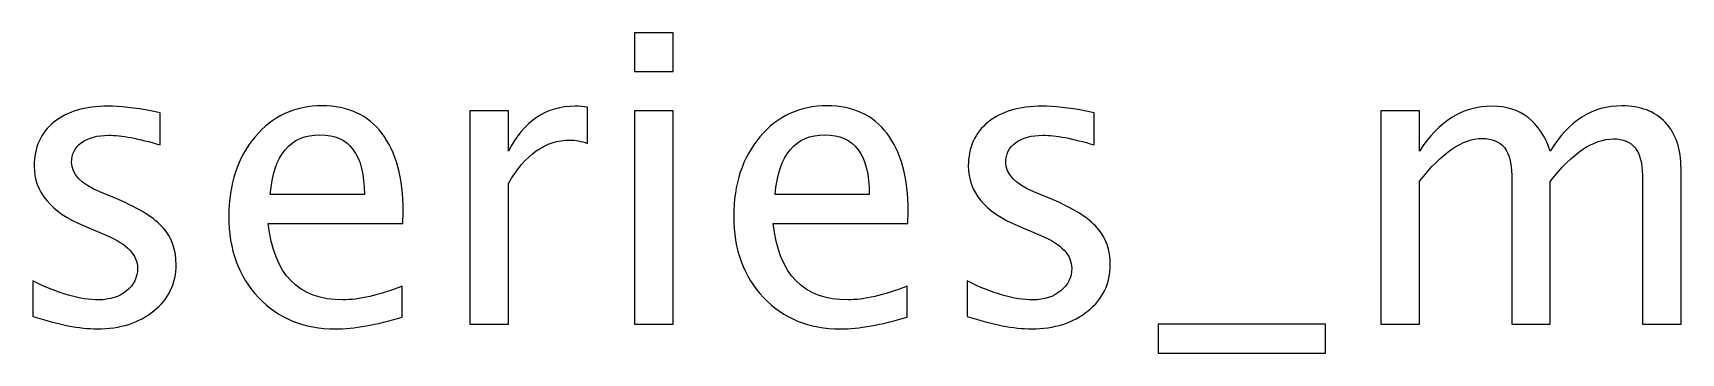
# Model space of a CAD drawing. Header units: centimetres. Extents: x -31.2 to 31.2, y -24.9 to 29.2.
# Drawn here: x 13.37 to 18.58, y 28.08 to 29.09 of the extents above; entities that cross this region are included whole.
import ezdxf

# ---------------------------------------------------------------- set-up
doc = ezdxf.new("R2010")
doc.units = ezdxf.units.CM
doc.header["$MEASUREMENT"] = 0
doc.layers.add('Layer 1', color=7, linetype='Continuous')

msp = doc.modelspace()

# ---------------------------------------------------------------- linework, layer by layer
at = {"layer": 'Layer 1'}
for points, knots in [([(15.27215, 28.96673), (15.27215, 28.96673), (15.27215, 29.08865), (15.27215, 29.08865), (15.27215, 29.08865), (15.27215, 29.08865), (15.39407, 29.08865), (15.39407, 29.08865), (15.39407, 29.08865), (15.39407, 29.08865), (15.39407, 28.96673), (15.39407, 28.96673), (15.39407, 28.96673), (15.39407, 28.96673), (15.27215, 28.96673), (15.27215, 28.96673)], [0, 0, 0, 0, 0.2, 0.2, 0.2, 0.2, 0.4, 0.4, 0.4, 0.4, 0.6, 0.6, 0.6, 0.6, 1, 1, 1, 1]), ([(13.37329, 28.19457), (13.37329, 28.19457), (13.37329, 28.30633), (13.37329, 28.30633), (13.37329, 28.30633), (13.45309, 28.26654), (13.5223, 28.24664), (13.58136, 28.24664), (13.58136, 28.24664), (13.6165, 28.24664), (13.64571, 28.25617), (13.66878, 28.27522), (13.66878, 28.27522), (13.69185, 28.29405), (13.70349, 28.31776), (13.70349, 28.34634), (13.70349, 28.34634), (13.70349, 28.38803), (13.67111, 28.42254), (13.60634, 28.44984), (13.60634, 28.44984), (13.60634, 28.44984), (13.535, 28.48011), (13.535, 28.48011), (13.535, 28.48011), (13.42981, 28.52371), (13.3771, 28.58679), (13.3771, 28.6687), (13.3771, 28.6687), (13.3771, 28.72734), (13.39784, 28.77348), (13.43933, 28.80713), (13.43933, 28.80713), (13.48082, 28.84079), (13.53776, 28.85751), (13.60993, 28.85751), (13.60993, 28.85751), (13.6474, 28.85751), (13.69397, 28.85243), (13.74921, 28.84206), (13.74921, 28.84206), (13.74921, 28.84206), (13.77461, 28.83719), (13.77461, 28.83719), (13.77461, 28.83719), (13.77461, 28.83719), (13.77461, 28.73559), (13.77461, 28.73559), (13.77461, 28.73559), (13.70667, 28.75591), (13.65248, 28.76607), (13.61205, 28.76607), (13.61205, 28.76607), (13.57649, 28.76607), (13.54834, 28.75824), (13.52696, 28.74279), (13.52696, 28.74279), (13.50579, 28.72734), (13.49521, 28.70659), (13.49521, 28.68056), (13.49521, 28.68056), (13.49521, 28.64394), (13.52484, 28.61282), (13.58432, 28.58764), (13.58432, 28.58764), (13.58432, 28.58764), (13.64295, 28.56287), (13.64295, 28.56287), (13.64295, 28.56287), (13.70942, 28.53493), (13.75641, 28.5053), (13.78392, 28.47418), (13.78392, 28.47418), (13.81165, 28.44307), (13.82541, 28.40412), (13.82541, 28.35755), (13.82541, 28.35755), (13.82541, 28.2985), (13.80213, 28.25003), (13.75535, 28.21214), (13.75535, 28.21214), (13.70878, 28.17425), (13.64909, 28.1552), (13.57649, 28.1552), (13.57649, 28.1552), (13.52061, 28.1552), (13.45309, 28.16832), (13.37329, 28.19457)], [0, 0, 0, 0, 0.0434783, 0.0434783, 0.0434783, 0.0434783, 0.0869565, 0.0869565, 0.0869565, 0.0869565, 0.1304348, 0.1304348, 0.1304348, 0.1304348, 0.173913, 0.173913, 0.173913, 0.173913, 0.2173913, 0.2173913, 0.2173913, 0.2173913, 0.2608696, 0.2608696, 0.2608696, 0.2608696, 0.3043478, 0.3043478, 0.3043478, 0.3043478, 0.3478261, 0.3478261, 0.3478261, 0.3478261, 0.3913043, 0.3913043, 0.3913043, 0.3913043, 0.4347826, 0.4347826, 0.4347826, 0.4347826, 0.4782609, 0.4782609, 0.4782609, 0.4782609, 0.5217391, 0.5217391, 0.5217391, 0.5217391, 0.5652174, 0.5652174, 0.5652174, 0.5652174, 0.6086957, 0.6086957, 0.6086957, 0.6086957, 0.6521739, 0.6521739, 0.6521739, 0.6521739, 0.6956522, 0.6956522, 0.6956522, 0.6956522, 0.7391304, 0.7391304, 0.7391304, 0.7391304, 0.7826087, 0.7826087, 0.7826087, 0.7826087, 0.826087, 0.826087, 0.826087, 0.826087, 0.8695652, 0.8695652, 0.8695652, 0.8695652, 0.9130435, 0.9130435, 0.9130435, 0.9130435, 1, 1, 1, 1]), ([(14.53894, 28.19203), (14.45703, 28.16748), (14.38696, 28.1552), (14.32854, 28.1552), (14.32854, 28.1552), (14.22885, 28.1552), (14.14778, 28.18822), (14.08534, 28.25405), (14.08534, 28.25405), (14.0229, 28.31988), (13.99157, 28.40518), (13.99157, 28.51017), (13.99157, 28.51017), (13.99157, 28.61198), (14.01909, 28.69559), (14.07433, 28.76099), (14.07433, 28.76099), (14.12958, 28.82618), (14.20027, 28.85878), (14.28642, 28.85878), (14.28642, 28.85878), (14.36791, 28.85878), (14.43099, 28.82978), (14.47544, 28.77179), (14.47544, 28.77179), (14.51989, 28.71379), (14.54212, 28.63166), (14.54212, 28.52519), (14.54212, 28.52519), (14.54212, 28.52519), (14.54148, 28.48794), (14.54148, 28.48794), (14.54148, 28.48794), (14.54148, 28.48794), (14.11603, 28.48794), (14.11603, 28.48794), (14.11603, 28.48794), (14.13381, 28.32707), (14.21234, 28.24664), (14.3514, 28.24664), (14.3514, 28.24664), (14.40242, 28.24664), (14.46486, 28.26103), (14.53894, 28.28982), (14.53894, 28.28982), (14.53894, 28.28982), (14.53894, 28.19203), (14.53894, 28.19203)], [0, 0, 0, 0, 0.0769231, 0.0769231, 0.0769231, 0.0769231, 0.1538462, 0.1538462, 0.1538462, 0.1538462, 0.2307692, 0.2307692, 0.2307692, 0.2307692, 0.3076923, 0.3076923, 0.3076923, 0.3076923, 0.3846154, 0.3846154, 0.3846154, 0.3846154, 0.4615385, 0.4615385, 0.4615385, 0.4615385, 0.5384615, 0.5384615, 0.5384615, 0.5384615, 0.6153846, 0.6153846, 0.6153846, 0.6153846, 0.6923077, 0.6923077, 0.6923077, 0.6923077, 0.7692308, 0.7692308, 0.7692308, 0.7692308, 0.8461538, 0.8461538, 0.8461538, 0.8461538, 1, 1, 1, 1]), ([(14.75251, 28.17044), (14.75251, 28.17044), (14.75251, 28.84354), (14.75251, 28.84354), (14.75251, 28.84354), (14.75251, 28.84354), (14.87443, 28.84354), (14.87443, 28.84354), (14.87443, 28.84354), (14.87443, 28.84354), (14.87443, 28.71633), (14.87443, 28.71633), (14.87443, 28.71633), (14.9229, 28.81052), (14.99318, 28.85751), (15.08546, 28.85751), (15.08546, 28.85751), (15.09795, 28.85751), (15.11107, 28.85645), (15.12462, 28.85434), (15.12462, 28.85434), (15.12462, 28.85434), (15.12462, 28.74025), (15.12462, 28.74025), (15.12462, 28.74025), (15.10345, 28.74723), (15.08483, 28.75083), (15.06874, 28.75083), (15.06874, 28.75083), (14.99127, 28.75083), (14.9265, 28.70511), (14.87443, 28.61346), (14.87443, 28.61346), (14.87443, 28.61346), (14.87443, 28.17044), (14.87443, 28.17044), (14.87443, 28.17044), (14.87443, 28.17044), (14.75251, 28.17044), (14.75251, 28.17044)], [0, 0, 0, 0, 0.0909091, 0.0909091, 0.0909091, 0.0909091, 0.1818182, 0.1818182, 0.1818182, 0.1818182, 0.2727273, 0.2727273, 0.2727273, 0.2727273, 0.3636364, 0.3636364, 0.3636364, 0.3636364, 0.4545455, 0.4545455, 0.4545455, 0.4545455, 0.5454545, 0.5454545, 0.5454545, 0.5454545, 0.6363636, 0.6363636, 0.6363636, 0.6363636, 0.7272727, 0.7272727, 0.7272727, 0.7272727, 0.8181818, 0.8181818, 0.8181818, 0.8181818, 1, 1, 1, 1]), ([(15.27215, 28.17044), (15.27215, 28.17044), (15.27215, 28.84354), (15.27215, 28.84354), (15.27215, 28.84354), (15.27215, 28.84354), (15.39407, 28.84354), (15.39407, 28.84354), (15.39407, 28.84354), (15.39407, 28.84354), (15.39407, 28.17044), (15.39407, 28.17044), (15.39407, 28.17044), (15.39407, 28.17044), (15.27215, 28.17044), (15.27215, 28.17044)], [0, 0, 0, 0, 0.2, 0.2, 0.2, 0.2, 0.4, 0.4, 0.4, 0.4, 0.6, 0.6, 0.6, 0.6, 1, 1, 1, 1]), ([(16.13321, 28.19203), (16.0513, 28.16748), (15.98123, 28.1552), (15.92281, 28.1552), (15.92281, 28.1552), (15.82312, 28.1552), (15.74205, 28.18822), (15.67961, 28.25405), (15.67961, 28.25405), (15.61717, 28.31988), (15.58584, 28.40518), (15.58584, 28.51017), (15.58584, 28.51017), (15.58584, 28.61198), (15.61336, 28.69559), (15.6686, 28.76099), (15.6686, 28.76099), (15.72385, 28.82618), (15.79454, 28.85878), (15.88069, 28.85878), (15.88069, 28.85878), (15.96218, 28.85878), (16.02526, 28.82978), (16.06971, 28.77179), (16.06971, 28.77179), (16.11416, 28.71379), (16.13639, 28.63166), (16.13639, 28.52519), (16.13639, 28.52519), (16.13639, 28.52519), (16.13575, 28.48794), (16.13575, 28.48794), (16.13575, 28.48794), (16.13575, 28.48794), (15.7103, 28.48794), (15.7103, 28.48794), (15.7103, 28.48794), (15.72808, 28.32707), (15.80661, 28.24664), (15.94567, 28.24664), (15.94567, 28.24664), (15.99669, 28.24664), (16.05913, 28.26103), (16.13321, 28.28982), (16.13321, 28.28982), (16.13321, 28.28982), (16.13321, 28.19203), (16.13321, 28.19203)], [0, 0, 0, 0, 0.0769231, 0.0769231, 0.0769231, 0.0769231, 0.1538462, 0.1538462, 0.1538462, 0.1538462, 0.2307692, 0.2307692, 0.2307692, 0.2307692, 0.3076923, 0.3076923, 0.3076923, 0.3076923, 0.3846154, 0.3846154, 0.3846154, 0.3846154, 0.4615385, 0.4615385, 0.4615385, 0.4615385, 0.5384615, 0.5384615, 0.5384615, 0.5384615, 0.6153846, 0.6153846, 0.6153846, 0.6153846, 0.6923077, 0.6923077, 0.6923077, 0.6923077, 0.7692308, 0.7692308, 0.7692308, 0.7692308, 0.8461538, 0.8461538, 0.8461538, 0.8461538, 1, 1, 1, 1]), ([(16.32265, 28.19457), (16.32265, 28.19457), (16.32265, 28.30633), (16.32265, 28.30633), (16.32265, 28.30633), (16.40245, 28.26654), (16.47166, 28.24664), (16.53072, 28.24664), (16.53072, 28.24664), (16.56586, 28.24664), (16.59507, 28.25617), (16.61814, 28.27522), (16.61814, 28.27522), (16.64121, 28.29405), (16.65285, 28.31776), (16.65285, 28.34634), (16.65285, 28.34634), (16.65285, 28.38803), (16.62047, 28.42254), (16.5557, 28.44984), (16.5557, 28.44984), (16.5557, 28.44984), (16.48436, 28.48011), (16.48436, 28.48011), (16.48436, 28.48011), (16.37917, 28.52371), (16.32646, 28.58679), (16.32646, 28.6687), (16.32646, 28.6687), (16.32646, 28.72734), (16.3472, 28.77348), (16.38869, 28.80713), (16.38869, 28.80713), (16.43018, 28.84079), (16.48712, 28.85751), (16.55929, 28.85751), (16.55929, 28.85751), (16.59676, 28.85751), (16.64333, 28.85243), (16.69857, 28.84206), (16.69857, 28.84206), (16.69857, 28.84206), (16.72397, 28.83719), (16.72397, 28.83719), (16.72397, 28.83719), (16.72397, 28.83719), (16.72397, 28.73559), (16.72397, 28.73559), (16.72397, 28.73559), (16.65603, 28.75591), (16.60184, 28.76607), (16.56141, 28.76607), (16.56141, 28.76607), (16.52585, 28.76607), (16.4977, 28.75824), (16.47632, 28.74279), (16.47632, 28.74279), (16.45515, 28.72734), (16.44457, 28.70659), (16.44457, 28.68056), (16.44457, 28.68056), (16.44457, 28.64394), (16.4742, 28.61282), (16.53368, 28.58764), (16.53368, 28.58764), (16.53368, 28.58764), (16.59231, 28.56287), (16.59231, 28.56287), (16.59231, 28.56287), (16.65878, 28.53493), (16.70577, 28.5053), (16.73328, 28.47418), (16.73328, 28.47418), (16.76101, 28.44307), (16.77477, 28.40412), (16.77477, 28.35755), (16.77477, 28.35755), (16.77477, 28.2985), (16.75149, 28.25003), (16.70471, 28.21214), (16.70471, 28.21214), (16.65814, 28.17425), (16.59845, 28.1552), (16.52585, 28.1552), (16.52585, 28.1552), (16.46997, 28.1552), (16.40245, 28.16832), (16.32265, 28.19457)], [0, 0, 0, 0, 0.0434783, 0.0434783, 0.0434783, 0.0434783, 0.0869565, 0.0869565, 0.0869565, 0.0869565, 0.1304348, 0.1304348, 0.1304348, 0.1304348, 0.173913, 0.173913, 0.173913, 0.173913, 0.2173913, 0.2173913, 0.2173913, 0.2173913, 0.2608696, 0.2608696, 0.2608696, 0.2608696, 0.3043478, 0.3043478, 0.3043478, 0.3043478, 0.3478261, 0.3478261, 0.3478261, 0.3478261, 0.3913043, 0.3913043, 0.3913043, 0.3913043, 0.4347826, 0.4347826, 0.4347826, 0.4347826, 0.4782609, 0.4782609, 0.4782609, 0.4782609, 0.5217391, 0.5217391, 0.5217391, 0.5217391, 0.5652174, 0.5652174, 0.5652174, 0.5652174, 0.6086957, 0.6086957, 0.6086957, 0.6086957, 0.6521739, 0.6521739, 0.6521739, 0.6521739, 0.6956522, 0.6956522, 0.6956522, 0.6956522, 0.7391304, 0.7391304, 0.7391304, 0.7391304, 0.7826087, 0.7826087, 0.7826087, 0.7826087, 0.826087, 0.826087, 0.826087, 0.826087, 0.8695652, 0.8695652, 0.8695652, 0.8695652, 0.9130435, 0.9130435, 0.9130435, 0.9130435, 1, 1, 1, 1]), ([(17.62927, 28.17044), (17.62927, 28.17044), (17.62927, 28.84354), (17.62927, 28.84354), (17.62927, 28.84354), (17.62927, 28.84354), (17.75119, 28.84354), (17.75119, 28.84354), (17.75119, 28.84354), (17.75119, 28.84354), (17.75119, 28.71633), (17.75119, 28.71633), (17.75119, 28.71633), (17.81067, 28.81052), (17.88687, 28.85751), (17.98021, 28.85751), (17.98021, 28.85751), (18.07017, 28.85751), (18.13134, 28.81052), (18.16394, 28.71633), (18.16394, 28.71633), (18.22173, 28.81137), (18.29708, 28.85878), (18.38958, 28.85878), (18.38958, 28.85878), (18.44863, 28.85878), (18.49456, 28.84142), (18.52737, 28.8065), (18.52737, 28.8065), (18.56018, 28.77157), (18.57669, 28.72268), (18.57669, 28.65981), (18.57669, 28.65981), (18.57669, 28.65981), (18.57669, 28.17044), (18.57669, 28.17044), (18.57669, 28.17044), (18.57669, 28.17044), (18.45477, 28.17044), (18.45477, 28.17044), (18.45477, 28.17044), (18.45477, 28.17044), (18.45477, 28.63971), (18.45477, 28.63971), (18.45477, 28.63971), (18.45477, 28.71633), (18.42429, 28.75464), (18.36333, 28.75464), (18.36333, 28.75464), (18.30004, 28.75464), (18.23358, 28.70998), (18.16394, 28.62044), (18.16394, 28.62044), (18.16394, 28.62044), (18.16394, 28.17044), (18.16394, 28.17044), (18.16394, 28.17044), (18.16394, 28.17044), (18.04202, 28.17044), (18.04202, 28.17044), (18.04202, 28.17044), (18.04202, 28.17044), (18.04202, 28.64013), (18.04202, 28.64013), (18.04202, 28.64013), (18.04202, 28.71739), (18.01112, 28.75591), (17.9491, 28.75591), (17.9491, 28.75591), (17.8875, 28.75591), (17.82146, 28.71104), (17.75119, 28.62108), (17.75119, 28.62108), (17.75119, 28.62108), (17.75119, 28.17044), (17.75119, 28.17044), (17.75119, 28.17044), (17.75119, 28.17044), (17.62927, 28.17044), (17.62927, 28.17044)], [0, 0, 0, 0, 0.047619, 0.047619, 0.047619, 0.047619, 0.0952381, 0.0952381, 0.0952381, 0.0952381, 0.1428571, 0.1428571, 0.1428571, 0.1428571, 0.1904762, 0.1904762, 0.1904762, 0.1904762, 0.2380952, 0.2380952, 0.2380952, 0.2380952, 0.2857143, 0.2857143, 0.2857143, 0.2857143, 0.3333333, 0.3333333, 0.3333333, 0.3333333, 0.3809524, 0.3809524, 0.3809524, 0.3809524, 0.4285714, 0.4285714, 0.4285714, 0.4285714, 0.4761905, 0.4761905, 0.4761905, 0.4761905, 0.5238095, 0.5238095, 0.5238095, 0.5238095, 0.5714286, 0.5714286, 0.5714286, 0.5714286, 0.6190476, 0.6190476, 0.6190476, 0.6190476, 0.6666667, 0.6666667, 0.6666667, 0.6666667, 0.7142857, 0.7142857, 0.7142857, 0.7142857, 0.7619048, 0.7619048, 0.7619048, 0.7619048, 0.8095238, 0.8095238, 0.8095238, 0.8095238, 0.8571429, 0.8571429, 0.8571429, 0.8571429, 0.9047619, 0.9047619, 0.9047619, 0.9047619, 1, 1, 1, 1]), ([(14.12238, 28.57938), (14.12238, 28.57938), (14.41956, 28.57938), (14.41956, 28.57938), (14.41956, 28.57938), (14.41956, 28.70469), (14.37278, 28.76734), (14.27944, 28.76734), (14.27944, 28.76734), (14.18546, 28.76734), (14.13318, 28.70469), (14.12238, 28.57938)], [0, 0, 0, 0, 0.25, 0.25, 0.25, 0.25, 0.5, 0.5, 0.5, 0.5, 1, 1, 1, 1]), ([(15.71665, 28.57938), (15.71665, 28.57938), (16.01383, 28.57938), (16.01383, 28.57938), (16.01383, 28.57938), (16.01383, 28.70469), (15.96705, 28.76734), (15.87371, 28.76734), (15.87371, 28.76734), (15.77973, 28.76734), (15.72745, 28.70469), (15.71665, 28.57938)], [0, 0, 0, 0, 0.25, 0.25, 0.25, 0.25, 0.5, 0.5, 0.5, 0.5, 1, 1, 1, 1]), ([(16.92569, 28.079), (16.92569, 28.079), (16.92569, 28.17044), (16.92569, 28.17044), (16.92569, 28.17044), (16.92569, 28.17044), (17.45401, 28.17044), (17.45401, 28.17044), (17.45401, 28.17044), (17.45401, 28.17044), (17.45401, 28.079), (17.45401, 28.079), (17.45401, 28.079), (17.45401, 28.079), (16.92569, 28.079), (16.92569, 28.079)], [0, 0, 0, 0, 0.2, 0.2, 0.2, 0.2, 0.4, 0.4, 0.4, 0.4, 0.6, 0.6, 0.6, 0.6, 1, 1, 1, 1])]:
    msp.add_open_spline(points, degree=3, knots=knots, dxfattribs=at)

doc.saveas('drawing.dxf')
